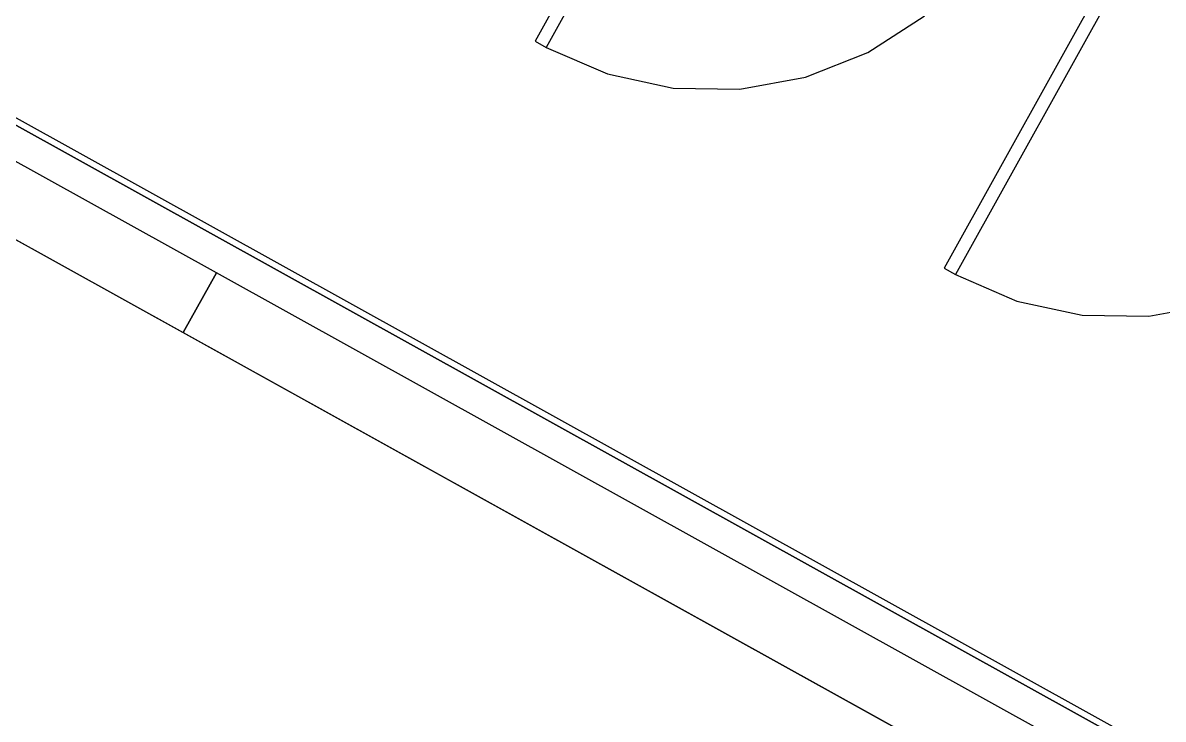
# Model space of a CAD drawing. Header units: metres. Extents: x 2.3 to 42.8, y 0.9 to 31.9.
# Drawn here: x 27.628 to 28.68, y 28.683 to 29.326 of the extents above; entities that cross this region are included whole.
import ezdxf

# ---------------------------------------------------------------- set-up
doc = ezdxf.new("R2010")
doc.units = ezdxf.units.M
doc.layers.add('ARREDI', color=9, linetype='Continuous')
doc.layers.add('PARETI_STRUTTURE', color=7, linetype='Continuous')

msp = doc.modelspace()

# ---------------------------------------------------------------- linework, layer by layer
at = {"layer": 'ARREDI'}
for points in [[(27.1395, 29.4653), (27.1089, 29.4102), (27.7757, 29.04), (27.8063, 29.095)], [(28.5808, 28.665), (27.8063, 29.095), (27.7757, 29.0399), (28.5502, 28.6099)]]:
    msp.add_lwpolyline(points, close=True, dxfattribs=at)
at = {"layer": 'PARETI_STRUTTURE'}
for points in [[(28.2533, 29.5843), (28.1004, 29.3089)], [(28.2636, 29.5785), (28.1107, 29.3031)], [(29.3559, 28.2684), (27.1796, 29.4767)], [(28.1107, 29.3031), (28.1674, 29.2786), (28.2278, 29.2656), (28.2895, 29.2646), (28.3502, 29.2757), (28.4077, 29.2984), (28.4596, 29.3319), (28.5039, 29.3748), (28.539, 29.4256)], [(27.1089, 29.4102), (29.3161, 28.1846)], [(28.6309, 29.3746), (28.478, 29.0992)], [(28.6413, 29.3689), (28.4884, 29.0935)], [(28.1004, 29.3089), (28.1107, 29.3031)], [(28.4884, 29.0935), (28.545, 29.0689), (28.6054, 29.0559), (28.6671, 29.0549), (28.7279, 29.066), (28.7853, 29.0887), (28.8372, 29.1222), (28.8815, 29.1652), (28.9167, 29.216)], [(28.478, 29.0992), (28.4884, 29.0935)]]:
    msp.add_lwpolyline(points, dxfattribs=at)
for points in [[(27.1796, 29.4767), (29.3559, 28.2684), (29.3587, 28.2735), (27.1825, 29.4819)], [(27.1395, 29.4653), (27.1089, 29.4102), (27.7757, 29.04), (27.8063, 29.095)], [(28.5808, 28.665), (27.8063, 29.095), (27.7757, 29.0399), (28.5502, 28.6099)]]:
    msp.add_lwpolyline(points, close=True, dxfattribs=at)

doc.saveas('drawing.dxf')
